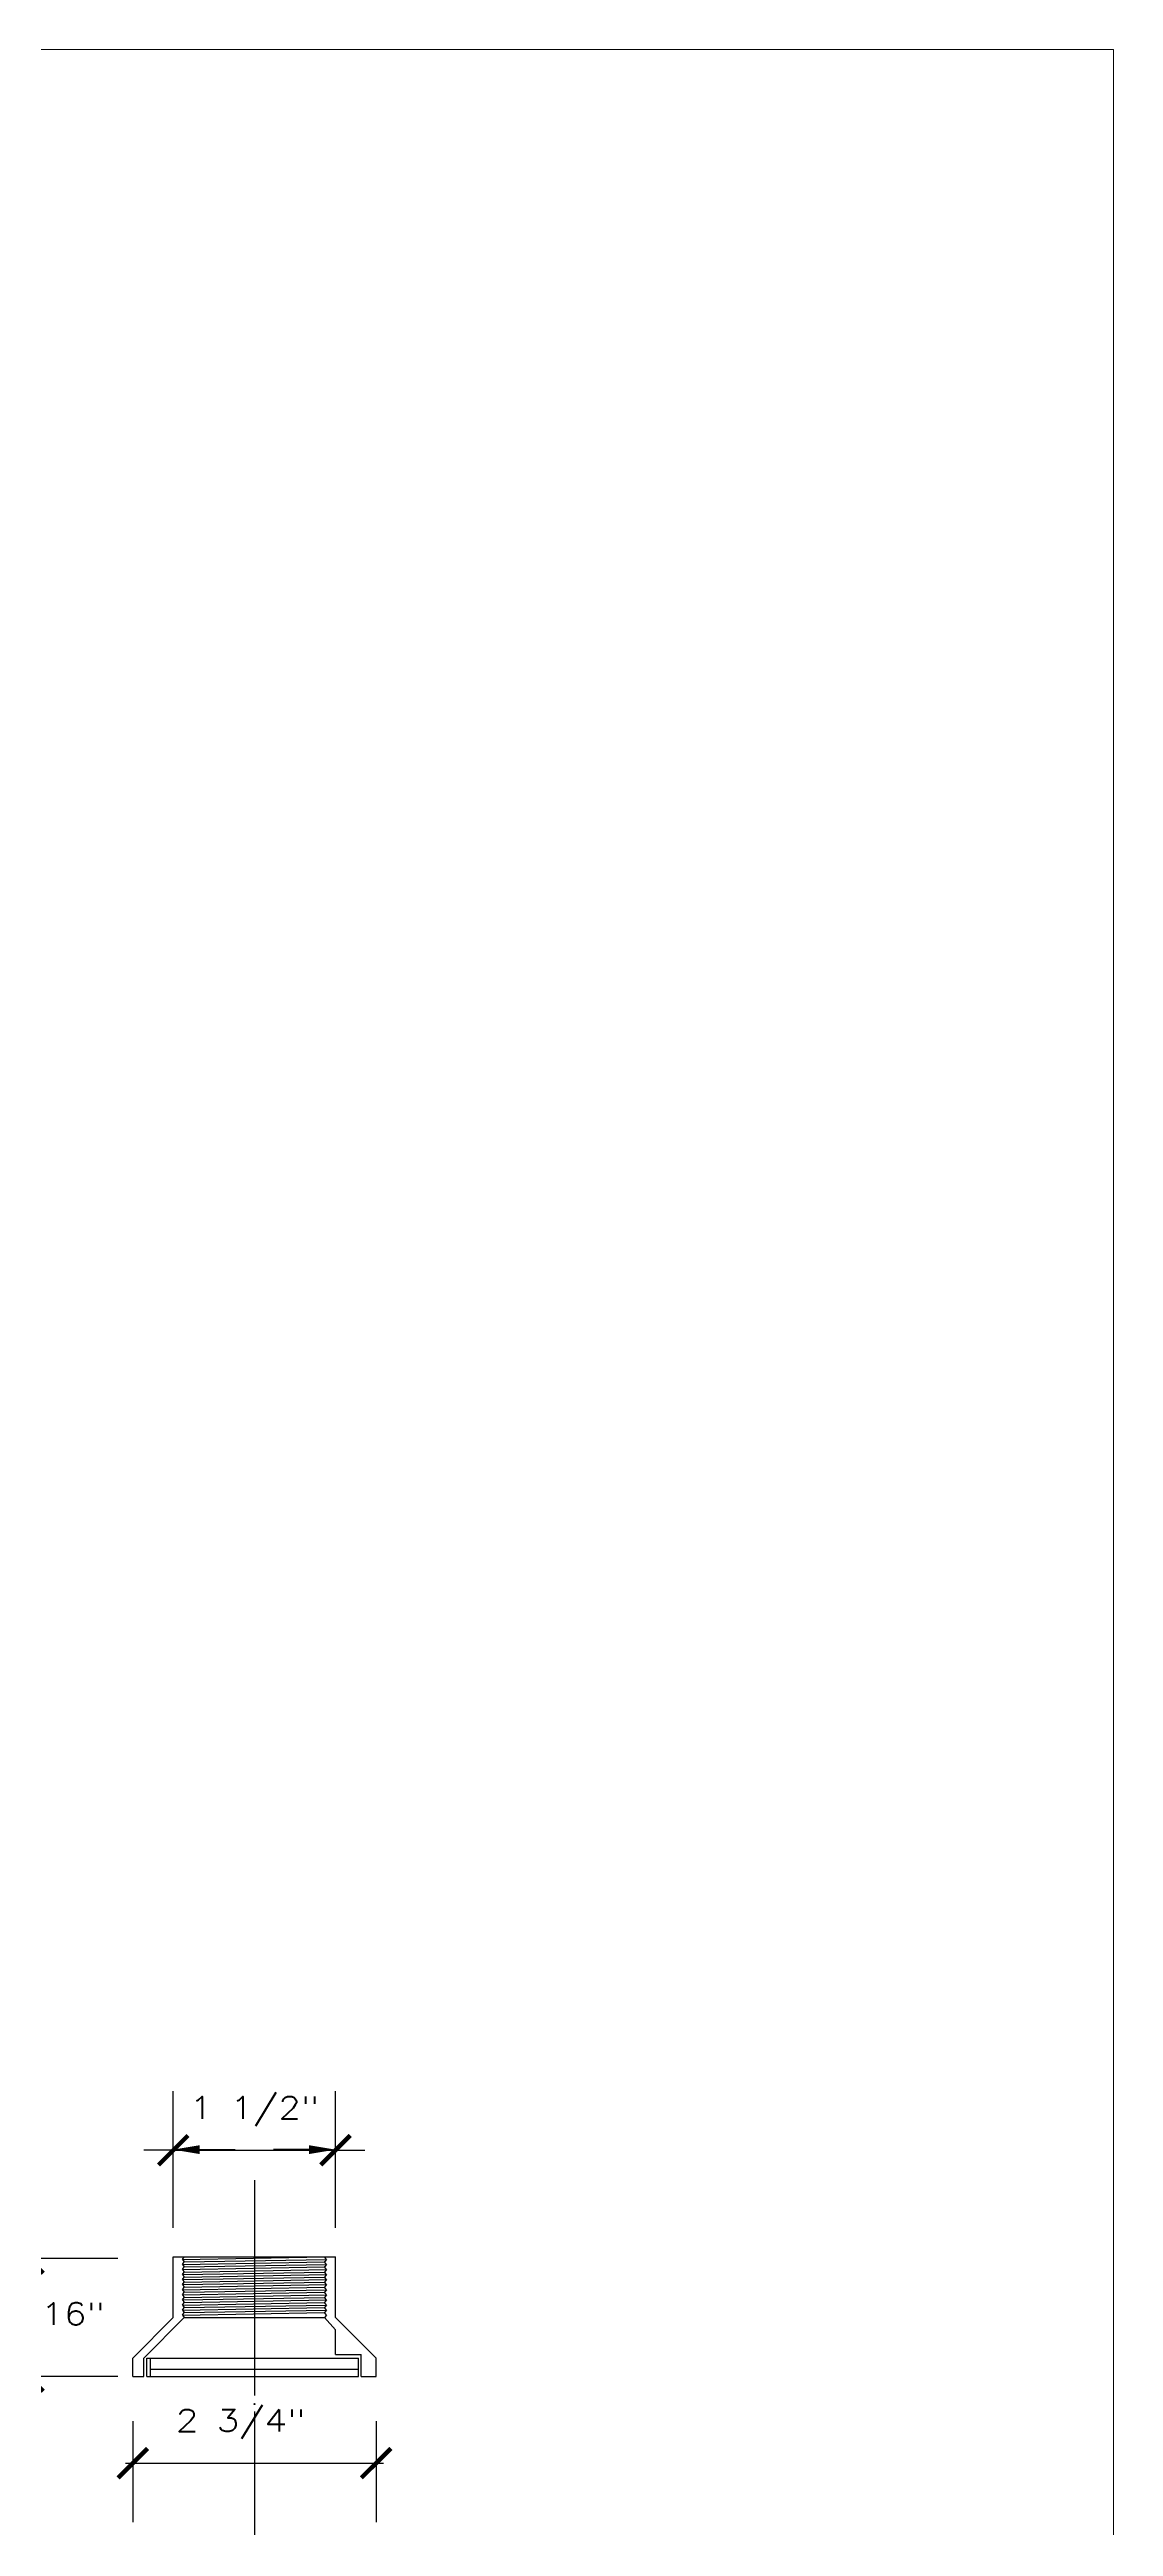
# Model space of a CAD drawing. Header units: millimetres. Extents: x 300 to 403, y 95 to 158.
# Drawn here: x 395.8 to 403.02, y 140.78 to 157.59 of the extents above; entities that cross this region are included whole.
import ezdxf

# ---------------------------------------------------------------- set-up
doc = ezdxf.new("R2010")
doc.units = ezdxf.units.MM
doc.layers.get('0').update_dxf_attribs({"lineweight": 15})
doc.layers.get('DEFPOINTS').update_dxf_attribs({"lineweight": 15})
doc.layers.add('DET-PISC', color=1, linetype='Continuous')
doc.layers.add('MUROS', color=1, linetype='Continuous')
doc.styles.add('1-20', font='ROMANS.SHX', dxfattribs={"width": 1.2, "height": 0.15})
doc.dimstyles.new('1-20', dxfattribs={"dimtxt": 0.05, "dimasz": 0.2, "dimexe": 0.4, "dimexo": 0.4, "dimgap": 0.15, "dimtad": 1, "dimlfac": 0.2, "dimzin": 4, "dimdsep": 46, "dimtxsty": '1-20', "dimblk1": 'ARCHTICK', "dimblk2": 'ARCHTICK', "dimsah": 1, "dimcen": 0.1, "dimdle": 0.05, "dimclrd": 256, "dimclre": 256, "dimclrt": 2, "dimadec": 0, "dimazin": 0, "dimtfac": 1.8, "dimtdec": 4, "dimtix": 1, "dimtmove": 0, "dimatfit": 3, "dimldrblk": 'ARCHTICK', "dimfxl": 1, "dimtolj": 1, "dimtzin": 0, "dimarcsym": 0})

# ---------------------------------------------------------------- blocks, each defined once
blk = doc.blocks.new('_ARCHTICK')
at = {"color": 0, "linetype": 'ByBlock', "const_width": 0.15}
blk.add_lwpolyline([(-0.5, -0.5), (0.5, 0.5)], dxfattribs=at)
blk = doc.blocks.new('*D33')
at = {"layer": 'DEFPOINTS', "color": 0, "transparency": 16777216}
for p in [(397.74, 143.337), (396.64, 142.71), (397.74, 142.71)]:
    blk.add_point(p, dxfattribs=at)
at = {"layer": 'MUROS', "lineweight": -2, "transparency": 16777216}
for p, q in [((396.64, 142.81), (396.64, 143.737)), ((397.74, 142.81), (397.74, 143.737)), ((396.64, 143.337), (396.44, 143.337)), ((396.64, 143.337), (397.74, 143.337)), ((397.74, 143.337), (397.94, 143.337))]:
    blk.add_line(p, q, dxfattribs=at)
at = {"layer": 'MUROS', "lineweight": -2, "transparency": 16777216, "xscale": 0.2, "yscale": 0.2, "zscale": 0.2}
blk.add_blockref('_ARCHTICK', (396.64, 143.337), dxfattribs=at)
at = {"layer": 'MUROS', "lineweight": -2, "transparency": 16777216, "xscale": 0.2, "yscale": 0.2, "zscale": 0.2, "rotation": 180}
blk.add_blockref('_ARCHTICK', (397.74, 143.337), dxfattribs=at)
at = {"layer": 'MUROS', "color": 2, "transparency": 16777216, "insert": (397.19, 143.601), "char_height": 0.15, "attachment_point": 5, "style": '1-20'}
blk.add_mtext('\\A1;1 1/2"', dxfattribs=at)
blk = doc.blocks.new('*D34')
at = {"layer": 'DEFPOINTS', "color": 0, "transparency": 16777216}
for p in [(395.659, 142.602), (396.365, 142.602), (396.365, 141.802)]:
    blk.add_point(p, dxfattribs=at)
at = {"layer": 'MUROS', "lineweight": -2, "transparency": 16777216}
for p, q in [((395.659, 142.602), (395.659, 142.802)), ((396.265, 142.602), (395.259, 142.602)), ((395.659, 142.602), (395.659, 142.466)), ((395.659, 141.802), (395.659, 141.937)), ((396.265, 141.802), (395.259, 141.802)), ((395.659, 141.802), (395.659, 141.602))]:
    blk.add_line(p, q, dxfattribs=at)
at = {"layer": 'MUROS', "lineweight": -2, "transparency": 16777216, "xscale": 0.2, "yscale": 0.2, "zscale": 0.2}
for p, rotation in [((395.659, 142.602), 270), ((395.659, 141.802), 90)]:
    blk.add_blockref('_ARCHTICK', p, dxfattribs=dict(at, rotation=rotation))
at = {"layer": 'MUROS', "color": 2, "transparency": 16777216, "insert": (395.659, 142.202), "char_height": 0.15, "attachment_point": 5, "style": '1-20'}
blk.add_mtext('\\A1;1 5/16"', dxfattribs=at)
blk = doc.blocks.new('*D35')
at = {"layer": 'DEFPOINTS', "color": 0, "transparency": 16777216}
for p in [(396.365, 141.6), (398.015, 141.6), (398.015, 141.214)]:
    blk.add_point(p, dxfattribs=at)
at = {"layer": 'MUROS', "lineweight": -2, "transparency": 16777216}
for p, q in [((396.365, 141.5), (396.365, 140.814)), ((398.015, 141.5), (398.015, 140.814)), ((396.315, 141.214), (398.065, 141.214))]:
    blk.add_line(p, q, dxfattribs=at)
at = {"layer": 'MUROS', "lineweight": -2, "transparency": 16777216, "xscale": 0.2, "yscale": 0.2, "zscale": 0.2, "rotation": 180}
blk.add_blockref('_ARCHTICK', (396.365, 141.214), dxfattribs=at)
at = {"layer": 'MUROS', "lineweight": -2, "transparency": 16777216, "xscale": 0.2, "yscale": 0.2, "zscale": 0.2}
blk.add_blockref('_ARCHTICK', (398.015, 141.214), dxfattribs=at)
at = {"layer": 'MUROS', "color": 2, "transparency": 16777216, "insert": (397.096, 141.479), "char_height": 0.15, "attachment_point": 5, "style": '1-20'}
blk.add_mtext('\\A1;2 3/4"', dxfattribs=at)

msp = doc.modelspace()

# ---------------------------------------------------------------- linework, layer by layer
at = {"color": 5, "ltscale": 0.7}
msp.add_lwpolyline([(299.684, 95.267), (403.016, 95.267), (403.016, 157.588), (299.684, 157.588)], close=True, dxfattribs=at)
at = {"layer": 'DET-PISC'}
for p, q in [((397.19, 143.135), (397.19, 141.674)), ((396.702, 142.596), (396.715, 142.613)), ((396.702, 142.596), (397.665, 142.613)), ((396.702, 142.596), (396.715, 142.579)), ((396.702, 142.562), (396.715, 142.579)), ((396.702, 142.562), (397.665, 142.579)), ((396.702, 142.562), (396.715, 142.545)), ((396.702, 142.527), (396.715, 142.545)), ((396.702, 142.527), (397.665, 142.545)), ((396.702, 142.527), (396.715, 142.51)), ((396.702, 142.493), (396.715, 142.51)), ((396.702, 142.493), (397.665, 142.51)), ((396.702, 142.493), (396.715, 142.476)), ((396.715, 142.579), (397.679, 142.596)), ((396.715, 142.545), (397.679, 142.562)), ((396.715, 142.51), (397.679, 142.527)), ((396.715, 142.476), (397.679, 142.493)), ((397.679, 142.596), (397.665, 142.613)), ((397.679, 142.596), (397.665, 142.579)), ((397.679, 142.562), (397.665, 142.579)), ((397.679, 142.562), (397.665, 142.545)), ((397.679, 142.527), (397.665, 142.545)), ((397.679, 142.527), (397.665, 142.51)), ((397.679, 142.493), (397.665, 142.51)), ((397.679, 142.493), (397.665, 142.476)), ((396.702, 142.459), (396.715, 142.476)), ((396.702, 142.459), (397.665, 142.476)), ((396.702, 142.459), (396.715, 142.442)), ((396.702, 142.425), (396.715, 142.442)), ((396.702, 142.425), (397.665, 142.442)), ((396.702, 142.425), (396.715, 142.407)), ((396.702, 142.39), (396.715, 142.407)), ((396.702, 142.39), (397.665, 142.407)), ((396.702, 142.39), (396.715, 142.373)), ((396.702, 142.356), (396.715, 142.373)), ((396.702, 142.356), (397.665, 142.373)), ((396.702, 142.356), (396.715, 142.339)), ((396.702, 142.322), (396.715, 142.339)), ((396.702, 142.322), (397.665, 142.339)), ((396.715, 142.442), (397.679, 142.459)), ((396.715, 142.407), (397.679, 142.425)), ((396.715, 142.373), (397.679, 142.39)), ((396.715, 142.339), (397.679, 142.356)), ((397.679, 142.459), (397.665, 142.476)), ((397.679, 142.459), (397.665, 142.442)), ((397.679, 142.425), (397.665, 142.442)), ((397.679, 142.425), (397.665, 142.407)), ((397.679, 142.39), (397.665, 142.407)), ((397.679, 142.39), (397.665, 142.373)), ((397.679, 142.356), (397.665, 142.373)), ((397.679, 142.356), (397.665, 142.339)), ((397.679, 142.322), (397.665, 142.339)), ((396.702, 142.322), (396.715, 142.305)), ((396.702, 142.287), (396.715, 142.305)), ((396.702, 142.287), (397.665, 142.305)), ((396.702, 142.287), (396.715, 142.27)), ((396.702, 142.253), (396.715, 142.27)), ((396.702, 142.253), (397.665, 142.27)), ((396.702, 142.253), (396.715, 142.236)), ((396.702, 142.219), (396.715, 142.236)), ((396.702, 142.219), (397.665, 142.236)), ((396.702, 142.219), (396.715, 142.202)), ((396.715, 142.305), (397.679, 142.322)), ((396.715, 142.27), (397.679, 142.287)), ((396.715, 142.236), (397.679, 142.253)), ((396.715, 142.202), (397.665, 142.202)), ((397.679, 142.322), (397.665, 142.305)), ((397.679, 142.287), (397.665, 142.305)), ((397.679, 142.287), (397.665, 142.27)), ((397.679, 142.253), (397.665, 142.27)), ((397.679, 142.253), (397.665, 142.236)), ((397.679, 142.219), (397.665, 142.236)), ((397.679, 142.219), (397.665, 142.202)), ((397.19, 141.564), (397.19, 138.618))]:
    msp.add_line(p, q, dxfattribs=at)
at = {"layer": 'DET-PISC', "color": 2}
for p, q in [((396.64, 142.202), (396.64, 142.613)), ((396.64, 142.613), (397.74, 142.613)), ((397.74, 142.202), (397.74, 142.613)), ((396.365, 141.927), (396.64, 142.202)), ((396.44, 141.927), (396.715, 142.202)), ((397.665, 142.202), (397.74, 142.119)), ((398.015, 141.927), (397.74, 142.202)), ((397.74, 141.952), (397.74, 142.119)), ((396.365, 141.802), (396.365, 141.927)), ((396.44, 141.802), (396.44, 141.927)), ((396.46, 141.802), (396.46, 141.927)), ((396.46, 141.927), (397.895, 141.927)), ((396.485, 141.802), (396.485, 141.927)), ((396.485, 141.852), (397.895, 141.852)), ((397.74, 141.952), (397.915, 141.952)), ((397.895, 141.802), (397.895, 141.927)), ((397.915, 141.802), (397.915, 141.952)), ((398.015, 141.802), (398.015, 141.927)), ((396.365, 141.802), (396.44, 141.802)), ((396.46, 141.802), (397.895, 141.802)), ((397.915, 141.802), (398.015, 141.802))]:
    msp.add_line(p, q, dxfattribs=at)
at = {"layer": 'DET-PISC'}
msp.add_circle((397.19, 141.615), 0.00339, dxfattribs=at)
at = {"layer": 'MUROS', "ltscale": 0.07}
for p, q in [((396.82, 143.341), (397.06, 143.341)), ((397.56, 143.341), (397.32, 143.341))]:
    msp.add_line(p, q, dxfattribs=at)
for points in [[(396.82, 143.311), (396.82, 143.371), (396.64, 143.341)], [(397.56, 143.311), (397.56, 143.371), (397.74, 143.341)]]:
    msp.add_solid(points, dxfattribs=at)

# ---------------------------------------------------------------- dimensions: what is measured, and where the dimension line sits
for base, p1, p2, angle, text, picture, middle in [((397.74, 143.337), (396.64, 142.71), (397.74, 142.71), 180, '1 1/2"', '*D33', (397.19, 143.601)), ((395.659, 142.602), (396.365, 141.802), (396.365, 142.602), 90, '1 5/16"', '*D34', (395.659, 142.202))]:
    dim = msp.add_linear_dim(base=base, p1=p1, p2=p2, angle=angle, text=text, dimstyle='1-20', override={"dimexo": 0.1, "dimtih": 1, "dimtoh": 1}, dxfattribs=at)
    dim.commit()
    dim.dimension.update_dxf_attribs({"geometry": picture, "text_midpoint": middle})
dim = msp.add_linear_dim(base=(398.015, 141.214), p1=(396.365, 141.6), p2=(398.015, 141.6), angle=180, text='2 3/4"', dimstyle='1-20', override={"dimexo": 0.1, "dimtih": 1, "dimtoh": 1}, dxfattribs=at)
dim.commit()
dim.dimension.update_dxf_attribs({"geometry": '*D35', "text_midpoint": (397.096, 141.214), "dimtype": 160})

doc.saveas('drawing.dxf')
